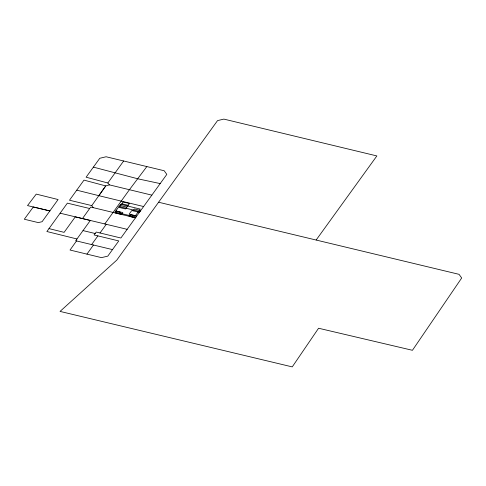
<?xml version="1.0" encoding="UTF-8"?>
<svg xmlns="http://www.w3.org/2000/svg" width="486" height="486" viewBox="0 0 486 486"><rect width="100%" height="100%" fill="white"/><g stroke="black" fill="none" stroke-linecap="round" stroke-linejoin="round"><path stroke-width="0.73" d="M91.775 205.596L105.741 185.919L83.993 180.118L69.486 200.22L91.775 205.596L93.239 207.68M76.745 190.166L98.889 195.688L105.748 185.913L109.429 184.88L151.845 195.135L166.807 174.413L164.201 170.75L106.106 156.765L99.782 158.272L86.107 177.202L107.825 182.991L109.429 184.88M76.515 240.935L70.039 250.035L101.459 257.629L107.801 256.128L118.772 240.928L94.12 234.969L96.24 232.053L120.886 238.012L151.845 195.135M86.958 254.129L93.452 245.011M82.462 218.566L90.718 207.054L135.46 217.825M107.825 182.991L123.644 160.988M76.97 238.972L46.881 231.524L67.384 203.136L89.673 208.518M146.845 166.57L129.337 189.826L104.806 223.949M91.629 244.573L97.911 235.886M100.013 232.976L106.282 224.307M316.198 239.95L376.869 155.933L223.864 119.106L217.54 120.607L116.804 260.089L60.045 311.411L292.244 366.894L318.579 328.238L412.432 350.297L461.7 277.98L459.027 274.329L158.594 202.231M119.775 213.16L120.455 212.23L115.686 211.07M130.394 214.441L129.063 216.264L135.375 217.807L136.706 215.984L129.136 214.138L131.803 210.493L139.373 212.339L140.703 210.517L134.391 208.98L133.061 210.796M129.877 215.62L130.558 214.691L135.321 215.851M160.18 183.587L137.981 178.842L93.385 167.123M83.015 230.601L95.183 233.511M98.889 195.688L143.607 206.538M60.118 213.184L127.156 229.331M112.515 249.604L75.688 240.74L90.341 220.462L75.294 216.847L64.116 232.351L48.989 228.602M121.834 203.774L128.146 205.311M120.504 205.596L126.816 207.133M119.015 206.514L138.65 211.301M49.864 210.924L42.082 221.707L38.285 222.6L24.3 219.229L33.303 206.981L49.864 210.924L58.089 199.539L36.237 194.108L27.52 205.596L49.864 210.924M120.631 204.308L115.012 211.999L134.646 216.78L140.266 209.095L120.631 204.308M116.506 211.058L115.176 212.88L121.488 214.423L122.818 212.601L116.506 211.058M123.165 201.951L119.167 207.413L125.485 208.956L129.476 203.488L123.165 201.951"/></g></svg>
